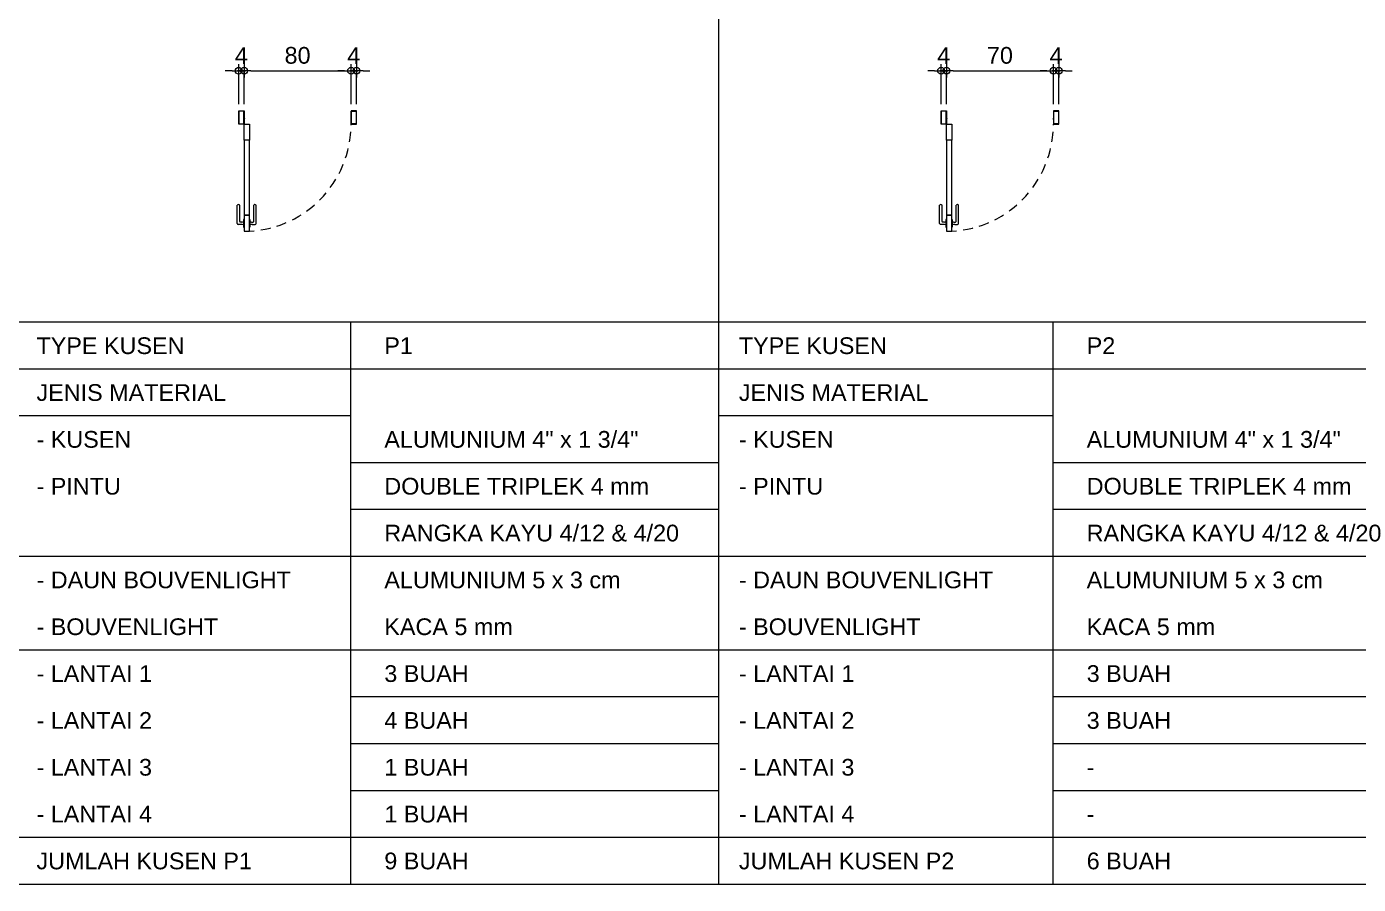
# Model space of a CAD drawing. Header units: millimetres. Extents: x -11 to 1625, y -267 to 180.
# Drawn here: x 1010.57 to 1030.48, y -18.64 to -5.82 of the extents above; entities that cross this region are included whole.
import ezdxf

# ---------------------------------------------------------------- set-up
doc = ezdxf.new("R2010")
doc.units = ezdxf.units.MM
doc.linetypes.add('HIDDEN', pattern=[0.375, 0.25, -0.125])
for name, color, linetype, lineweight in [('ars', 11, 'Continuous', 5), ('kus', 63, 'Continuous', 15), ('lan', 7, 'Continuous', 15), ('not', 7, 'Continuous', 20), ('u', 6, 'Continuous', 20)]:
    doc.layers.add(name, color=color, linetype=linetype, lineweight=lineweight)
doc.styles.get("Standard").update_dxf_attribs({"font": 'ARIALUNI.TTF'})
doc.dimstyles.new('SK 50', dxfattribs={"dimtxt": 0.25, "dimasz": 0.1, "dimexe": 0, "dimexo": 0, "dimgap": 0.1, "dimtad": 1, "dimdec": 0, "dimlfac": 50, "dimzin": 12, "dimdsep": 46, "dimtxsty": 'Standard', "dimblk": 'BULAT', "dimcen": 0.1, "dimclrd": 256, "dimclre": 256, "dimclrt": 256, "dimadec": 0, "dimazin": 3, "dimtfac": 1, "dimtdec": 0, "dimtofl": 0, "dimtmove": 0, "dimatfit": 3, "dimldrblk": 'BULAT', "dimfxl": 0, "dimtolj": 1, "dimtzin": 0, "dimlwd": -1, "dimlwe": -1, "dimarcsym": 0})

# ---------------------------------------------------------------- blocks, each defined once
blk = doc.blocks.new('P 80')
at = {"linetype": 'HIDDEN', "ltscale": 0.3}
blk.add_lwpolyline([(-0.84, 0.1, -0.414214), (-0.04, 0.9, -1.303225)], format="xyb", dxfattribs=at)
for points in [[(-0.04, 0.9), (-0.08, 0.9), (-0.08, 0.78), (-0.04, 0.78)], [(-0.04, 0.78), (-0.08, 0.78), (-0.08, 0.22), (-0.04, 0.22)], [(-0.04, 0.1), (-0.08, 0.1), (-0.08, 0.22), (-0.04, 0.22)], [(-0.8351, 0.06), (-0.84, 0.06), (-0.84, 0.0615), (-0.84, 0.1), (-0.88, 0.1), (-0.88, 0), (-0.84, 0), (-0.84, 0.0565), (-0.8351, 0.0583)], [(-0.0449, 0.06), (-0.04, 0.06), (-0.04, 0.0615), (-0.04, 0.1), (0, 0.1), (0, 0), (-0.04, 0), (-0.04, 0.0565), (-0.0449, 0.0583)], [(-0.842, 0.002), (-0.878, 0.002), (-0.878, 0.098), (-0.842, 0.098)], [(-0.038, 0.002), (-0.002, 0.002), (-0.002, 0.098), (-0.038, 0.098)]]:
    blk.add_lwpolyline(points, close=True)
blk = doc.blocks.new('BULAT')
for p, q in [((-1, 0), (1, 0)), ((0, -1), (0, 1))]:
    blk.add_line(p, q)
blk.add_circle((0, 0), 0.5)
blk = doc.blocks.new('*D1774')
at = {"layer": 'Defpoints', "color": 0, "ltscale": 0.15}
for p in [(1025.918, -6.479), (1024.318, -6.979), (1025.918, -6.979)]:
    blk.add_point(p, dxfattribs=at)
at = {"layer": 'u', "ltscale": 0.15}
for p, q in [((1024.318, -6.979), (1024.318, -6.479)), ((1024.418, -6.479), (1025.818, -6.479)), ((1025.918, -6.979), (1025.918, -6.479))]:
    blk.add_line(p, q, dxfattribs=at)
at = {"layer": 'u', "ltscale": 0.15, "xscale": 0.1, "yscale": 0.1, "zscale": 0.1, "rotation": 180}
blk.add_blockref('BULAT', (1024.318, -6.479), dxfattribs=at)
at = {"layer": 'u', "ltscale": 0.15, "xscale": 0.1, "yscale": 0.1, "zscale": 0.1}
blk.add_blockref('BULAT', (1025.918, -6.479), dxfattribs=at)
at = {"layer": 'u', "ltscale": 0.15, "insert": (1025.118, -6.251), "char_height": 0.25, "attachment_point": 5}
blk.add_mtext('\\A1;70', dxfattribs=at)
blk = doc.blocks.new('*D1775')
at = {"layer": 'Defpoints', "color": 0, "ltscale": 0.15}
for p in [(1024.318, -6.479), (1024.238, -6.979), (1024.318, -6.979)]:
    blk.add_point(p, dxfattribs=at)
at = {"layer": 'u', "ltscale": 0.15}
for p, q in [((1024.138, -6.479), (1024.038, -6.479)), ((1024.238, -6.979), (1024.238, -6.479)), ((1024.318, -6.979), (1024.318, -6.479)), ((1024.418, -6.479), (1024.518, -6.479))]:
    blk.add_line(p, q, dxfattribs=at)
at = {"layer": 'u', "ltscale": 0.15, "xscale": 0.1, "yscale": 0.1, "zscale": 0.1}
blk.add_blockref('BULAT', (1024.238, -6.479), dxfattribs=at)
at = {"layer": 'u', "ltscale": 0.15, "xscale": 0.1, "yscale": 0.1, "zscale": 0.1, "rotation": 180}
blk.add_blockref('BULAT', (1024.318, -6.479), dxfattribs=at)
at = {"layer": 'u', "ltscale": 0.15, "insert": (1024.278, -6.254), "char_height": 0.25, "attachment_point": 5}
blk.add_mtext('\\A1;4', dxfattribs=at)
blk = doc.blocks.new('*D1776')
at = {"layer": 'Defpoints', "color": 0, "ltscale": 0.15}
for p in [(1025.998, -6.479), (1025.918, -6.979), (1025.998, -6.979)]:
    blk.add_point(p, dxfattribs=at)
at = {"layer": 'u', "ltscale": 0.15}
for p, q in [((1025.818, -6.479), (1025.718, -6.479)), ((1025.918, -6.979), (1025.918, -6.479)), ((1025.998, -6.979), (1025.998, -6.479)), ((1026.098, -6.479), (1026.198, -6.479))]:
    blk.add_line(p, q, dxfattribs=at)
at = {"layer": 'u', "ltscale": 0.15, "xscale": 0.1, "yscale": 0.1, "zscale": 0.1}
blk.add_blockref('BULAT', (1025.918, -6.479), dxfattribs=at)
at = {"layer": 'u', "ltscale": 0.15, "xscale": 0.1, "yscale": 0.1, "zscale": 0.1, "rotation": 180}
blk.add_blockref('BULAT', (1025.998, -6.479), dxfattribs=at)
at = {"layer": 'u', "ltscale": 0.15, "insert": (1025.958, -6.254), "char_height": 0.25, "attachment_point": 5}
blk.add_mtext('\\A1;4', dxfattribs=at)
blk = doc.blocks.new('*D1837')
at = {"layer": 'Defpoints', "color": 0, "ltscale": 0.15}
for p in [(1015.418, -6.479), (1013.818, -6.979), (1015.418, -6.979)]:
    blk.add_point(p, dxfattribs=at)
at = {"layer": 'u', "ltscale": 0.15}
for p, q in [((1013.818, -6.979), (1013.818, -6.479)), ((1013.918, -6.479), (1015.318, -6.479)), ((1015.418, -6.979), (1015.418, -6.479))]:
    blk.add_line(p, q, dxfattribs=at)
at = {"layer": 'u', "ltscale": 0.15, "xscale": 0.1, "yscale": 0.1, "zscale": 0.1, "rotation": 180}
blk.add_blockref('BULAT', (1013.818, -6.479), dxfattribs=at)
at = {"layer": 'u', "ltscale": 0.15, "xscale": 0.1, "yscale": 0.1, "zscale": 0.1}
blk.add_blockref('BULAT', (1015.418, -6.479), dxfattribs=at)
at = {"layer": 'u', "ltscale": 0.15, "insert": (1014.618, -6.251), "char_height": 0.25, "attachment_point": 5}
blk.add_mtext('\\A1;80', dxfattribs=at)
blk = doc.blocks.new('*D1838')
at = {"layer": 'Defpoints', "color": 0, "ltscale": 0.15}
for p in [(1013.818, -6.479), (1013.738, -6.979), (1013.818, -6.979)]:
    blk.add_point(p, dxfattribs=at)
at = {"layer": 'u', "ltscale": 0.15}
for p, q in [((1013.638, -6.479), (1013.538, -6.479)), ((1013.738, -6.979), (1013.738, -6.479)), ((1013.818, -6.979), (1013.818, -6.479)), ((1013.918, -6.479), (1014.018, -6.479))]:
    blk.add_line(p, q, dxfattribs=at)
at = {"layer": 'u', "ltscale": 0.15, "xscale": 0.1, "yscale": 0.1, "zscale": 0.1}
blk.add_blockref('BULAT', (1013.738, -6.479), dxfattribs=at)
at = {"layer": 'u', "ltscale": 0.15, "xscale": 0.1, "yscale": 0.1, "zscale": 0.1, "rotation": 180}
blk.add_blockref('BULAT', (1013.818, -6.479), dxfattribs=at)
at = {"layer": 'u', "ltscale": 0.15, "insert": (1013.778, -6.254), "char_height": 0.25, "attachment_point": 5}
blk.add_mtext('\\A1;4', dxfattribs=at)
blk = doc.blocks.new('*D1839')
at = {"layer": 'Defpoints', "color": 0, "ltscale": 0.15}
for p in [(1015.498, -6.479), (1015.418, -6.979), (1015.498, -6.979)]:
    blk.add_point(p, dxfattribs=at)
at = {"layer": 'u', "ltscale": 0.15}
for p, q in [((1015.318, -6.479), (1015.218, -6.479)), ((1015.418, -6.979), (1015.418, -6.479)), ((1015.498, -6.979), (1015.498, -6.479)), ((1015.598, -6.479), (1015.698, -6.479))]:
    blk.add_line(p, q, dxfattribs=at)
at = {"layer": 'u', "ltscale": 0.15, "xscale": 0.1, "yscale": 0.1, "zscale": 0.1}
blk.add_blockref('BULAT', (1015.418, -6.479), dxfattribs=at)
at = {"layer": 'u', "ltscale": 0.15, "xscale": 0.1, "yscale": 0.1, "zscale": 0.1, "rotation": 180}
blk.add_blockref('BULAT', (1015.498, -6.479), dxfattribs=at)
at = {"layer": 'u', "ltscale": 0.15, "insert": (1015.458, -6.254), "char_height": 0.25, "attachment_point": 5}
blk.add_mtext('\\A1;4', dxfattribs=at)

msp = doc.modelspace()

# ---------------------------------------------------------------- linework, layer by layer
at = {"layer": 'ars'}
for points in [[(1013.7154871, -8.7626105), (1013.7154871, -8.4866768)], [(1013.7529871, -8.7307976), (1013.7529871, -8.4866768)], [(1013.9627426, -8.7307976), (1013.9627426, -8.4866768)], [(1014.0002426, -8.7626105), (1014.0002426, -8.4866768)], [(1024.2154871, -8.7626105), (1024.2154871, -8.4866768)], [(1024.2529871, -8.7307976), (1024.2529871, -8.4866768)], [(1024.4627426, -8.7307976), (1024.4627426, -8.4866768)], [(1024.5002426, -8.7626105), (1024.5002426, -8.4866768)], [(1013.7854932, -8.7398772), (1013.7617493, -8.7398772)], [(1013.9302365, -8.7398772), (1013.9539804, -8.7398772)], [(1024.2854932, -8.7398772), (1024.2617493, -8.7398772)], [(1024.4302365, -8.7398772), (1024.4539804, -8.7398772)], [(1013.7738192, -8.7773772), (1013.7311524, -8.7773772)], [(1013.9419106, -8.7773772), (1013.9845773, -8.7773772)], [(1024.2738192, -8.7773772), (1024.2311524, -8.7773772)], [(1024.4419106, -8.7773772), (1024.4845773, -8.7773772)]]:
    msp.add_lwpolyline(points, dxfattribs=at)
for points in [[(1013.8178649, -8.7028655), (1013.8092371, -8.7028655), (1013.8092371, -8.8153655), (1013.8178649, -8.8153655)], [(1013.8978649, -8.7028655), (1013.9064926, -8.7028655), (1013.9064926, -8.8153655), (1013.8978649, -8.8153655)], [(1024.3178649, -8.7028655), (1024.3092371, -8.7028655), (1024.3092371, -8.8153655), (1024.3178649, -8.8153655)], [(1024.3978649, -8.7028655), (1024.4064926, -8.7028655), (1024.4064926, -8.8153655), (1024.3978649, -8.8153655)]]:
    msp.add_lwpolyline(points, close=True, dxfattribs=at)
for centre, radius, start, end in [((1013.7342371, -8.510608), 0.0304017, 51.92142877, 128.07857123), ((1013.9814926, -8.510608), 0.0304017, 51.92142877, 128.07857123), ((1024.2342371, -8.510608), 0.0304017, 51.92142877, 128.07857123), ((1024.4814926, -8.510608), 0.0304017, 51.92142877, 128.07857123), ((1013.7663998, -8.7266215), 0.0140478, 197.29452579, 250.66761071), ((1013.775671, -8.641421), 0.0989449, 275.69714016, 289.8306514), ((1013.9400588, -8.641421), 0.0989449, 250.1693486, 264.30285984), ((1013.9493299, -8.7266215), 0.0140478, 289.33238929, 342.70547421), ((1024.2663998, -8.7266215), 0.0140478, 197.29452579, 250.66761071), ((1024.275671, -8.641421), 0.0989449, 275.69714016, 289.8306514), ((1024.4400588, -8.641421), 0.0989449, 250.1693486, 264.30285984), ((1024.4493299, -8.7266215), 0.0140478, 289.33238929, 342.70547421), ((1013.7498778, -8.7418196), 0.0401868, 211.15503282, 242.22772902), ((1013.772007, -8.8893421), 0.1119796, 70.5810797, 90.92726731), ((1013.9437227, -8.8893421), 0.1119796, 89.07273269, 109.4189203), ((1013.9658519, -8.7418196), 0.0401868, 297.77227098, 328.84496718), ((1024.2498778, -8.7418196), 0.0401868, 211.15503282, 242.22772902), ((1024.272007, -8.8893421), 0.1119796, 70.5810797, 90.92726731), ((1024.4437227, -8.8893421), 0.1119796, 89.07273269, 109.4189203), ((1024.4658519, -8.7418196), 0.0401868, 297.77227098, 328.84496718)]:
    msp.add_arc(centre, radius, start, end, dxfattribs=at)
at = {"layer": 'lan'}
for p, q in [((1020.9151349, -18.6383231), (1020.9151349, 4.7616769)), ((1062.9151349, -10.2383231), (997.9151349, -10.2383231)), ((1015.4151349, -18.6383231), (1015.4151349, -10.2383231)), ((1025.9151349, -18.6383231), (1025.9151349, -10.2383231)), ((1020.9151349, -10.9383231), (1010.4151349, -10.9383231)), ((1031.4151349, -10.9383231), (1020.9151349, -10.9383231)), ((1015.4151349, -11.6383231), (1010.4151349, -11.6383231)), ((1025.9151349, -11.6383231), (1020.9151349, -11.6383231)), ((1020.9151349, -12.3383231), (1015.4151349, -12.3383231)), ((1031.4151349, -12.3383231), (1025.9151349, -12.3383231)), ((1020.9151349, -13.0383231), (1015.4151349, -13.0383231)), ((1031.4151349, -13.0383231), (1025.9151349, -13.0383231)), ((1020.9151349, -13.7383231), (1010.4151349, -13.7383231)), ((1031.4151349, -13.7383231), (1020.9151349, -13.7383231)), ((1020.9151349, -15.1383231), (1010.4151349, -15.1383231)), ((1031.4151349, -15.1383231), (1020.9151349, -15.1383231)), ((1020.9151349, -15.8383231), (1015.4151349, -15.8383231)), ((1031.4151349, -15.8383231), (1025.9151349, -15.8383231)), ((1020.9151349, -16.5383231), (1015.4151349, -16.5383231)), ((1031.4151349, -16.5383231), (1025.9151349, -16.5383231)), ((1020.9151349, -17.2383231), (1015.4151349, -17.2383231)), ((1031.4151349, -17.2383231), (1025.9151349, -17.2383231)), ((1020.9151349, -17.9383231), (1010.4151349, -17.9383231)), ((1031.4151349, -17.9383231), (1020.9151349, -17.9383231)), ((1062.9151349, -18.6383231), (997.9151349, -18.6383231))]:
    msp.add_line(p, q, dxfattribs=at)

# ---------------------------------------------------------------- block references
at = {"layer": 'kus', "xscale": 2, "yscale": 2, "zscale": 2, "rotation": 179.9999999869692}
for p in [(1013.7378649, -7.0791155), (1024.2378649, -7.0791155)]:
    msp.add_blockref('P 80', p, dxfattribs=at)

# ---------------------------------------------------------------- texts
at = {"layer": 'not'}
for s, p in [('TYPE KUSEN', (1010.7151349, -10.7133231)), ('P1', (1015.9151349, -10.7133231)), ('TYPE KUSEN', (1021.2151349, -10.7133231)), ('P2', (1026.4151349, -10.7133231)), ('JENIS MATERIAL', (1010.7151349, -11.4133231)), ('JENIS MATERIAL', (1021.2151349, -11.4133231)), ('- KUSEN', (1010.7151349, -12.1133231)), ('ALUMUNIUM 4" x 1 3/4"', (1015.9151349, -12.1133231)), ('- KUSEN', (1021.2151349, -12.1133231)), ('ALUMUNIUM 4" x 1 3/4"', (1026.4151349, -12.1133231)), ('- PINTU', (1010.7151349, -12.8133231)), ('DOUBLE TRIPLEK 4 mm', (1015.9151349, -12.8133231)), ('- PINTU', (1021.2151349, -12.8133231)), ('DOUBLE TRIPLEK 4 mm', (1026.4151349, -12.8133231)), ('RANGKA KAYU 4/12 & 4/20', (1015.9151349, -13.5133231)), ('RANGKA KAYU 4/12 & 4/20', (1026.4151349, -13.5133231)), ('- DAUN BOUVENLIGHT', (1010.7151349, -14.2133231)), ('ALUMUNIUM 5 x 3 cm', (1015.9151349, -14.2133231)), ('- DAUN BOUVENLIGHT', (1021.2151349, -14.2133231)), ('ALUMUNIUM 5 x 3 cm', (1026.4151349, -14.2133231)), ('- BOUVENLIGHT', (1010.7151349, -14.9133231)), ('KACA 5 mm', (1015.9151349, -14.9133231)), ('- BOUVENLIGHT', (1021.2151349, -14.9133231)), ('KACA 5 mm', (1026.4151349, -14.9133231)), ('- LANTAI 1', (1010.7151349, -15.6133231)), ('3 BUAH', (1015.9151349, -15.6133231)), ('- LANTAI 1', (1021.2151349, -15.6133231)), ('3 BUAH', (1026.4151349, -15.6133231)), ('- LANTAI 2', (1010.7151349, -16.3133231)), ('4 BUAH', (1015.9151349, -16.3133231)), ('- LANTAI 2', (1021.2151349, -16.3133231)), ('3 BUAH', (1026.4151349, -16.3133231)), ('- LANTAI 3', (1010.7151349, -17.0133231)), ('1 BUAH', (1015.9151349, -17.0133231)), ('- LANTAI 3', (1021.2151349, -17.0133231)), ('-', (1026.4151349, -17.0133231)), ('- LANTAI 4', (1010.7151349, -17.7133231)), ('1 BUAH', (1015.9151349, -17.7133231)), ('- LANTAI 4', (1021.2151349, -17.7133231)), ('-', (1026.4151349, -17.7133231)), ('JUMLAH KUSEN P1', (1010.7151349, -18.4133231)), ('9 BUAH', (1015.9151349, -18.4133231)), ('JUMLAH KUSEN P2', (1021.2151349, -18.4133231)), ('6 BUAH', (1026.4151349, -18.4133231))]:
    msp.add_text(s, height=0.25, dxfattribs=at).set_placement(p)

# ---------------------------------------------------------------- dimensions: what is measured, and where the dimension line sits
at = {"layer": 'u', "ltscale": 0.15}
for base, p1, p2, picture, middle in [((1013.8178649, -6.4791155), (1013.7378649, -6.9791155), (1013.8178649, -6.9791155), '*D1838', (1013.7778649, -6.4791155)), ((1015.4178649, -6.4791155), (1013.8178649, -6.9791155), (1015.4178649, -6.9791155), '*D1837', (1014.6178649, -6.4791155)), ((1015.4978649, -6.4791155), (1015.4178649, -6.9791155), (1015.4978649, -6.9791155), '*D1839', (1015.4578649, -6.4791155)), ((1024.3178649, -6.4791155), (1024.2378649, -6.9791155), (1024.3178649, -6.9791155), '*D1775', (1024.2778649, -6.4791155)), ((1025.9978649, -6.4791155), (1025.9178649, -6.9791155), (1025.9978649, -6.9791155), '*D1776', (1025.9578649, -6.4791155))]:
    dim = msp.add_linear_dim(base=base, p1=p1, p2=p2, dimstyle='SK 50', dxfattribs=at)
    dim.commit()
    dim.dimension.update_dxf_attribs({"geometry": picture, "text_midpoint": middle, "dimtype": 160})
dim = msp.add_linear_dim(base=(1025.9178649, -6.4791155), p1=(1024.3178649, -6.9791155), p2=(1025.9178649, -6.9791155), text='70', dimstyle='SK 50', dxfattribs=at)
dim.commit()
dim.dimension.update_dxf_attribs({"geometry": '*D1774', "text_midpoint": (1025.1178649, -6.4791155), "dimtype": 160})

doc.saveas('drawing.dxf')
